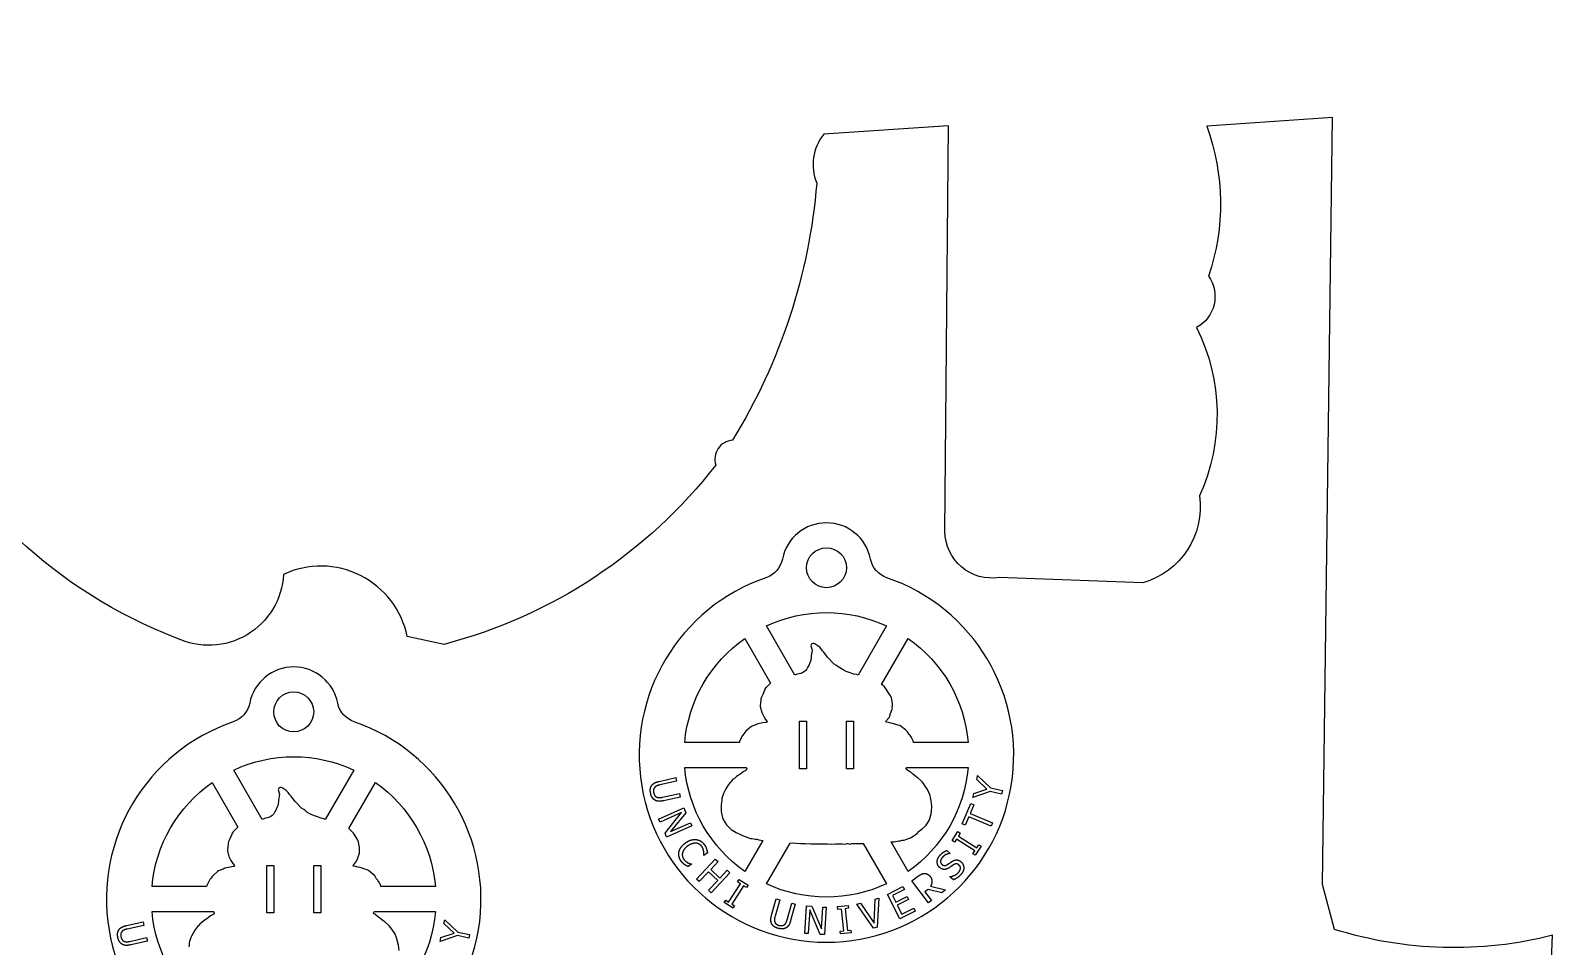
# Model space of a CAD drawing. Header units: millimetres. Extents: x -19 to 172, y -2 to 150.
# Drawn here: x 49.5 to 171.5, y 76.5 to 149.9 of the extents above; entities that cross this region are included whole.
import ezdxf

# ---------------------------------------------------------------- set-up
doc = ezdxf.new("R2010")
doc.units = ezdxf.units.MM
doc.layers.add('SCRAP_OUTLINE', color=8, linetype='Continuous')

msp = doc.modelspace()

# ---------------------------------------------------------------- linework, layer by layer
for points in [[(116.86, 107.58, 0.821365), (109.8, 107.58, -0.267689), (108.48, 106.08, 6.023346), (118.18, 106.08, -0.267689)], [(108.52, 102.22, -0.221398), (118.14, 102.22), (115.86, 98.27), (115.73, 98.32), (115.53, 98.36), (115.08, 98.52), (114.92, 98.57), (114.68, 98.69), (114.39, 98.85), (114.27, 98.94), (114.14, 99.06), (113.96, 99.16), (113.42, 99.72), (113.12, 100.12), (113.02, 100.23), (112.89, 100.41), (112.8, 100.51), (112.72, 100.58), (112.4, 100.79), (112.33, 100.81), (112.24, 100.81), (112.17, 100.78), (112.14, 100.76), (112.11, 100.72), (112.1, 100.68), (112.09, 100.63), (112.1, 100.55), (112.17, 100.36), (112.18, 100.29), (112.11, 99.8), (112.07, 99.44), (111.99, 99.27), (111.93, 99.06), (111.82, 98.88), (111.74, 98.72), (111.68, 98.65), (111.6, 98.58), (111.5, 98.51), (111.39, 98.45), (111.3, 98.41), (110.99, 98.34), (110.8, 98.27)], [(108.85, 97.64), (108.52, 97.32), (108.48, 97.28), (108.4, 97.15), (108.33, 97), (108.22, 96.71), (108.11, 96.5), (108.08, 96.34), (108.04, 96), (108.02, 95.86), (108.02, 95.75), (108.14, 95.29), (108.3, 94.96), (108.44, 94.73), (108.55, 94.59), (108.57, 94.55), (108.57, 94.53), (108.55, 94.5), (108.51, 94.49), (108.23, 94.45), (107.82, 94.36), (107.68, 94.29), (107.42, 94.21), (107.31, 94.15), (107.22, 94.08), (106.88, 93.78), (106.8, 93.69), (106.71, 93.56), (106.61, 93.45), (106.44, 93.14), (106.37, 92.96), (106.35, 92.88), (101.97, 92.88, -0.221398), (106.79, 101.22)], [(120.31, 92.88), (120.29, 93.01), (120.21, 93.17), (120.08, 93.37), (120.04, 93.43), (119.95, 93.53), (119.89, 93.64), (119.82, 93.73), (119.66, 93.88), (119.31, 94.17), (119.21, 94.23), (119.04, 94.27), (118.66, 94.4), (118.48, 94.43), (118.3, 94.49), (118.12, 94.51), (118.11, 94.52), (118.09, 94.54), (118.09, 94.57), (118.11, 94.61), (118.37, 94.92), (118.42, 95.02), (118.47, 95.19), (118.6, 95.55), (118.61, 95.59), (118.6, 95.69), (118.61, 95.88), (118.61, 96), (118.53, 96.45), (118.52, 96.49), (118.46, 96.61), (118.31, 96.87), (118.12, 97.16), (117.97, 97.33), (117.8, 97.49), (117.75, 97.53), (119.88, 101.22, -0.221398), (124.69, 92.88)], [(74.16, 96.03, 0.821365), (67.1, 96.03, -0.267689), (65.78, 94.53, 6.023346), (75.48, 94.53, -0.267689)], [(65.82, 90.67, -0.221398), (75.44, 90.67), (73.16, 86.72), (73.03, 86.77), (72.83, 86.81), (72.38, 86.97), (72.22, 87.02), (71.98, 87.14), (71.69, 87.3), (71.57, 87.39), (71.44, 87.51), (71.26, 87.61), (70.72, 88.17), (70.42, 88.57), (70.32, 88.68), (70.19, 88.86), (70.1, 88.96), (70.02, 89.03), (69.7, 89.24), (69.63, 89.26), (69.54, 89.26), (69.47, 89.23), (69.44, 89.21), (69.41, 89.17), (69.4, 89.13), (69.39, 89.08), (69.4, 89), (69.47, 88.81), (69.48, 88.74), (69.41, 88.25), (69.37, 87.89), (69.29, 87.72), (69.23, 87.51), (69.12, 87.33), (69.04, 87.17), (68.98, 87.1), (68.9, 87.03), (68.8, 86.96), (68.69, 86.9), (68.6, 86.86), (68.29, 86.79), (68.1, 86.72)], [(106.9, 90.88), (106.92, 90.85), (106.94, 90.78), (106.94, 90.74), (106.9, 90.68), (106.86, 90.64), (106.66, 90.53), (106.46, 90.37), (106.13, 90.14), (105.97, 89.99), (105.85, 89.93), (105.81, 89.9), (105.72, 89.77), (105.64, 89.71), (105.48, 89.5), (105.4, 89.39), (105.26, 89.16), (105.14, 88.91), (105.09, 88.79), (104.97, 88.47), (104.95, 88.38), (104.95, 88.23), (104.91, 88.06), (104.9, 87.92), (104.9, 87.35), (104.94, 87.07), (104.99, 86.88), (105.06, 86.7), (105.18, 86.49), (105.33, 86.28), (105.69, 85.91), (106.1, 85.66), (106.43, 85.5), (106.66, 85.41), (106.89, 85.32), (107.17, 85.2), (107.25, 85.19), (107.37, 85.18), (107.62, 85.13), (107.74, 85.13), (107.92, 85.08), (108.22, 85.03), (106.79, 82.55, -0.221398), (101.97, 90.88)], [(118.51, 84.91), (118.73, 84.93), (119.12, 84.99), (119.27, 85.01), (119.39, 85.04), (119.55, 85.05), (119.69, 85.11), (120.07, 85.25), (120.28, 85.36), (120.61, 85.58), (120.74, 85.74), (120.79, 85.8), (120.99, 85.95), (121.24, 86.16), (121.32, 86.26), (121.42, 86.41), (121.59, 86.69), (121.67, 86.97), (121.72, 87.17), (121.75, 87.36), (121.77, 87.77), (121.72, 88.19), (121.66, 88.48), (121.63, 88.62), (121.53, 88.86), (121.46, 89.06), (121.38, 89.19), (121.25, 89.39), (121.11, 89.58), (120.99, 89.73), (120.59, 90.1), (120.55, 90.11), (120.49, 90.14), (120.35, 90.26), (120.22, 90.36), (120.11, 90.46), (120, 90.53), (119.9, 90.61), (119.78, 90.69), (119.73, 90.74), (119.72, 90.78), (119.72, 90.79), (119.77, 90.88), (124.69, 90.88, -0.221398), (119.88, 82.55)], [(66.15, 86.09), (65.82, 85.77), (65.78, 85.73), (65.7, 85.6), (65.63, 85.45), (65.52, 85.16), (65.41, 84.95), (65.38, 84.79), (65.34, 84.45), (65.32, 84.31), (65.32, 84.2), (65.44, 83.74), (65.6, 83.41), (65.74, 83.18), (65.85, 83.04), (65.87, 83), (65.87, 82.98), (65.85, 82.95), (65.81, 82.94), (65.53, 82.9), (65.12, 82.81), (64.98, 82.74), (64.72, 82.66), (64.61, 82.6), (64.52, 82.53), (64.18, 82.23), (64.1, 82.14), (64.01, 82.01), (63.91, 81.9), (63.74, 81.59), (63.67, 81.41), (63.65, 81.33), (59.27, 81.33, -0.221398), (64.09, 89.67)], [(77.61, 81.33), (77.59, 81.46), (77.51, 81.62), (77.38, 81.82), (77.34, 81.88), (77.25, 81.98), (77.19, 82.09), (77.12, 82.18), (76.96, 82.33), (76.61, 82.62), (76.51, 82.68), (76.34, 82.72), (75.96, 82.85), (75.78, 82.88), (75.6, 82.94), (75.42, 82.96), (75.41, 82.97), (75.39, 82.99), (75.39, 83.02), (75.41, 83.06), (75.67, 83.37), (75.72, 83.47), (75.77, 83.64), (75.9, 84), (75.91, 84.04), (75.9, 84.14), (75.91, 84.33), (75.91, 84.45), (75.83, 84.9), (75.82, 84.94), (75.76, 85.06), (75.61, 85.32), (75.42, 85.61), (75.27, 85.78), (75.1, 85.94), (75.05, 85.98), (77.18, 89.67, -0.221398), (81.99, 81.33)], [(118.14, 81.55, -0.221398), (108.52, 81.55), (110.41, 84.82), (110.69, 84.83), (110.93, 84.82), (111.26, 84.79), (111.39, 84.79), (111.5, 84.78), (111.64, 84.79), (112.09, 84.77), (112.64, 84.77), (112.82, 84.75), (113.17, 84.75), (113.41, 84.77), (113.7, 84.74), (114.06, 84.76), (114.61, 84.76), (114.79, 84.74), (114.98, 84.78), (115.05, 84.78), (115.21, 84.74), (115.36, 84.78), (115.79, 84.78), (115.99, 84.79), (116.2, 84.78), (116.27, 84.79)]]:
    msp.add_lwpolyline(points, format="xyb", close=True)
for points in [[(111.73, 94.58), (111.73, 90.77), (111.18, 90.77), (111.18, 94.58)], [(115.49, 94.58), (115.49, 90.77), (114.94, 90.77), (114.94, 94.58)], [(125.37, 89.92), (125.43, 90.22), (126.48, 89.24), (127.43, 89.04), (127.37, 88.75), (126.45, 88.95), (125.06, 88.48), (125.13, 88.8), (126.19, 89.15)], [(126.65, 86.45), (126.54, 86.18), (124.75, 86.93), (124.46, 86.25), (124.22, 86.35), (124.91, 87.98), (125.15, 87.88), (124.86, 87.2)], [(102.53, 86.2), (100.52, 85.3), (100.39, 85.6), (101.72, 87.26), (99.99, 86.49), (99.88, 86.74), (101.89, 87.63), (102.06, 87.25), (100.83, 85.74), (102.42, 86.45)], [(125.53, 84.68), (125.72, 84.56), (125.26, 83.84), (125.07, 83.96), (125.22, 84.2), (123.74, 85.13), (123.59, 84.9), (123.4, 85.02), (123.86, 85.74), (124.05, 85.62), (123.9, 85.38), (125.38, 84.44)], [(69.03, 83.03), (69.03, 79.22), (68.48, 79.22), (68.48, 83.03)], [(72.79, 83.03), (72.79, 79.22), (72.24, 79.22), (72.24, 83.03)], [(105.59, 82.44), (104.09, 80.84), (103.87, 81.04), (104.61, 81.82), (103.87, 82.51), (103.13, 81.73), (102.92, 81.93), (104.42, 83.53), (104.64, 83.33), (104.05, 82.7), (104.79, 82.01), (105.38, 82.64)], [(105.97, 79.78), (105.85, 79.59), (105.13, 80.06), (105.26, 80.25), (105.49, 80.09), (106.44, 81.56), (106.21, 81.71), (106.33, 81.9), (107.05, 81.44), (106.92, 81.25), (106.69, 81.4), (105.74, 79.93)], [(120.45, 79.36), (119.22, 78.75), (118.23, 80.71), (119.46, 81.33), (119.58, 81.1), (118.61, 80.61), (118.88, 80.07), (119.79, 80.53), (119.9, 80.29), (119, 79.84), (119.36, 79.11), (120.33, 79.6)], [(113.3, 79.67), (113.16, 77.48), (112.83, 77.5), (111.99, 79.46), (111.86, 77.57), (111.59, 77.58), (111.73, 79.78), (112.15, 79.75), (112.92, 77.95), (113.03, 79.69)], [(115.28, 77.85), (115.31, 77.63), (114.46, 77.54), (114.44, 77.76), (114.71, 77.79), (114.53, 79.53), (114.25, 79.5), (114.22, 79.73), (115.07, 79.82), (115.09, 79.59), (114.82, 79.56), (115.01, 77.82)], [(117.24, 80.33), (117.53, 80.41), (117.4, 78.09), (117.1, 78), (115.77, 79.91), (116.07, 80), (117.15, 78.4)], [(82.67, 78.37), (82.73, 78.67), (83.78, 77.69), (84.73, 77.49), (84.67, 77.2), (83.75, 77.4), (82.36, 76.93), (82.43, 77.25), (83.49, 77.6)]]:
    msp.add_lwpolyline(points, close=True)
for points in [[(99.92, 89.76), (101.26, 90.06), (101.32, 89.77), (99.98, 89.48)], [(100.19, 88.49), (101.54, 88.79), (101.6, 88.5), (100.26, 88.21)], [(122.97, 84.23), (123.23, 84), (123.21, 83.98)], [(102.51, 83.15), (102.52, 83.13), (102.24, 82.93)], [(103.79, 84.03), (103.5, 83.83), (103.49, 83.85)], [(121.67, 81.36), (122.87, 81.07), (122.57, 80.84), (121.49, 81.11), (121.22, 80.91), (121.75, 80.22), (121.52, 80.04), (120.18, 81.78), (120.63, 82.13)], [(123.5, 81.87), (123.22, 82.11), (123.24, 82.13)], [(108.93, 79.04), (109.3, 80.36), (109.58, 80.28), (109.21, 78.96)], [(110.18, 78.68), (110.55, 80.01), (110.83, 79.93), (110.46, 78.61)], [(57.22, 78.21), (58.56, 78.51), (58.62, 78.22), (57.28, 77.93)], [(57.49, 76.94), (58.84, 77.24), (58.9, 76.95), (57.56, 76.66)]]:
    msp.add_lwpolyline(points)
for points in [[(64.09, 71, -0.221398), (59.27, 79.33), (64.2, 79.33), (64.22, 79.3), (64.24, 79.23), (64.24, 79.19), (64.2, 79.13), (64.16, 79.09), (63.96, 78.98), (63.76, 78.82), (63.43, 78.59), (63.27, 78.44), (63.15, 78.38), (63.11, 78.35), (63.02, 78.22), (62.94, 78.16), (62.78, 77.95), (62.7, 77.84), (62.56, 77.61), (62.44, 77.36), (62.39, 77.24), (62.27, 76.92), (62.25, 76.83), (62.25, 76.68), (62.21, 76.51)], [(79.07, 76.22), (79.02, 76.64), (78.96, 76.93), (78.93, 77.07), (78.83, 77.31), (78.76, 77.51), (78.68, 77.64), (78.55, 77.84), (78.41, 78.03), (78.29, 78.18), (77.89, 78.55), (77.85, 78.56), (77.79, 78.59), (77.65, 78.71), (77.52, 78.81), (77.41, 78.91), (77.3, 78.98), (77.2, 79.06), (77.08, 79.14), (77.03, 79.19), (77.02, 79.23), (77.02, 79.24), (77.07, 79.33), (81.99, 79.33, -0.221398), (77.18, 71)]]:
    msp.add_lwpolyline(points, format="xyb")
for centre in [(113.33, 106.88), (70.63, 95.33)]:
    msp.add_circle(centre, 1.6)
for points in [[(99.24, 88.8), (99.19, 88.99), (99.23, 89.29), (99.31, 89.41)], [(99.31, 89.41), (99.4, 89.55), (99.69, 89.71), (99.92, 89.76)], [(99.57, 89.29), (99.49, 89.21), (99.45, 89), (99.48, 88.85)], [(99.98, 89.48), (99.83, 89.45), (99.64, 89.36), (99.57, 89.29)], [(99.56, 88.27), (99.44, 88.35), (99.28, 88.6), (99.24, 88.8)], [(99.48, 88.85), (99.51, 88.72), (99.64, 88.53), (99.74, 88.49)], [(100.26, 88.21), (100.03, 88.16), (99.69, 88.18), (99.56, 88.27)], [(99.74, 88.49), (99.84, 88.46), (100.05, 88.46), (100.19, 88.49)], [(101.51, 84.12), (101.55, 84.31), (101.81, 84.67), (102.04, 84.84)], [(102.22, 84.59), (102.03, 84.46), (101.83, 84.18), (101.79, 84.04)], [(102.04, 84.84), (102.27, 85), (102.68, 85.12), (102.88, 85.1)], [(102.87, 84.81), (102.73, 84.82), (102.39, 84.71), (102.22, 84.59)], [(103.34, 84.55), (103.26, 84.66), (103.02, 84.8), (102.87, 84.81)], [(102.88, 85.1), (103.08, 85.08), (103.41, 84.87), (103.54, 84.69)], [(103.49, 84.15), (103.48, 84.25), (103.41, 84.44), (103.34, 84.55)], [(103.54, 84.69), (103.61, 84.6), (103.69, 84.43), (103.72, 84.34)], [(103.72, 84.34), (103.74, 84.27), (103.78, 84.11), (103.79, 84.03)], [(122.42, 83.83), (122.55, 83.97), (122.82, 84.17), (122.97, 84.23)], [(101.68, 83.37), (101.56, 83.55), (101.47, 83.93), (101.51, 84.12)], [(101.96, 83.09), (101.88, 83.15), (101.76, 83.27), (101.68, 83.37)], [(101.79, 84.04), (101.76, 83.9), (101.81, 83.63), (101.89, 83.52)], [(101.89, 83.52), (101.97, 83.42), (102.14, 83.28), (102.23, 83.23)], [(102.24, 82.93), (102.17, 82.97), (102.04, 83.04), (101.96, 83.09)], [(102.23, 83.23), (102.31, 83.2), (102.46, 83.15), (102.51, 83.15)], [(103.49, 83.85), (103.49, 83.9), (103.5, 84.05), (103.49, 84.15)], [(122.4, 82.86), (122.2, 83.04), (122.21, 83.59), (122.42, 83.83)], [(122.63, 83.68), (122.49, 83.53), (122.47, 83.21), (122.58, 83.11)], [(122.58, 83.11), (122.69, 83.02), (122.91, 83.02), (123.03, 83.1)], [(123.21, 83.98), (123.07, 83.97), (122.75, 83.82), (122.63, 83.68)], [(123.03, 83.1), (123.11, 83.15), (123.34, 83.31), (123.42, 83.36)], [(123.52, 83.08), (123.43, 83.02), (123.29, 82.92), (123.18, 82.85)], [(123.42, 83.36), (123.62, 83.48), (123.97, 83.45), (124.12, 83.32)], [(123.95, 83.06), (123.85, 83.15), (123.64, 83.16), (123.52, 83.08)], [(123.9, 82.45), (124.06, 82.63), (124.08, 82.95), (123.95, 83.06)], [(124.12, 83.32), (124.22, 83.23), (124.33, 82.99), (124.34, 82.86)], [(120.63, 82.13), (120.78, 82.24), (121.01, 82.37), (121.15, 82.38)], [(121.15, 82.38), (121.28, 82.39), (121.53, 82.28), (121.64, 82.15)], [(121.64, 82.15), (121.78, 81.96), (121.79, 81.55), (121.67, 81.36)], [(122.79, 82.71), (122.7, 82.7), (122.5, 82.78), (122.4, 82.86)], [(123.18, 82.85), (123.08, 82.78), (122.9, 82.71), (122.79, 82.71)], [(123.24, 82.13), (123.43, 82.15), (123.79, 82.32), (123.9, 82.45)], [(124.1, 82.3), (123.95, 82.12), (123.65, 81.93), (123.5, 81.87)], [(124.34, 82.86), (124.34, 82.71), (124.24, 82.45), (124.1, 82.3)], [(56.61, 77.86), (56.7, 78), (56.99, 78.16), (57.22, 78.21)], [(108.95, 78.33), (108.87, 78.48), (108.87, 78.81), (108.93, 79.04)], [(109.46, 77.98), (109.27, 78.03), (109.02, 78.21), (108.95, 78.33)], [(109.21, 78.96), (109.17, 78.81), (109.15, 78.6), (109.18, 78.51)], [(109.18, 78.51), (109.22, 78.4), (109.39, 78.26), (109.53, 78.22)], [(109.53, 78.22), (109.66, 78.19), (109.89, 78.22), (109.97, 78.29)], [(109.97, 78.29), (110.05, 78.35), (110.14, 78.54), (110.18, 78.68)], [(110.46, 78.61), (110.4, 78.39), (110.23, 78.1), (110.08, 78.02)], [(56.54, 77.25), (56.49, 77.44), (56.53, 77.74), (56.61, 77.86)], [(56.86, 76.72), (56.74, 76.8), (56.58, 77.05), (56.54, 77.25)], [(56.87, 77.74), (56.79, 77.66), (56.75, 77.45), (56.78, 77.3)], [(56.78, 77.3), (56.81, 77.17), (56.94, 76.98), (57.04, 76.94)], [(57.28, 77.93), (57.13, 77.9), (56.94, 77.81), (56.87, 77.74)], [(57.04, 76.94), (57.14, 76.91), (57.35, 76.91), (57.49, 76.94)], [(110.08, 78.02), (109.95, 77.95), (109.66, 77.93), (109.46, 77.98)], [(57.56, 76.66), (57.33, 76.61), (56.99, 76.63), (56.86, 76.72)]]:
    msp.add_open_spline(points, degree=2)
at = {"layer": 'SCRAP_OUTLINE'}
msp.add_lwpolyline([(170.89, 61.48), (171.53, 77.43, -0.138972), (154.06, 77.9), (153.09, 81.51), (153.88, 142.95), (143.81, 142.27, -0.170361), (143.96, 130.25, -0.445217), (143, 126.13, -0.225037), (143.24, 112.64, -0.373475), (138.68, 105.67), (127.18, 106.1, -0.457967), (122.82, 109.78), (123.12, 142.29), (113.11, 141.63, 0.270983), (112.55, 137.71, -0.118028), (105.8, 117.1, 0.48396), (104.46, 115.11, -0.164811), (82.69, 100.74), (79.73, 101.37, 0.484106), (69.81, 106.35, -0.53279), (61.24, 101.24, -0.394445), (37.67, 149.93, -0.286298)], format="xyb", dxfattribs=at)

doc.saveas('drawing.dxf')
